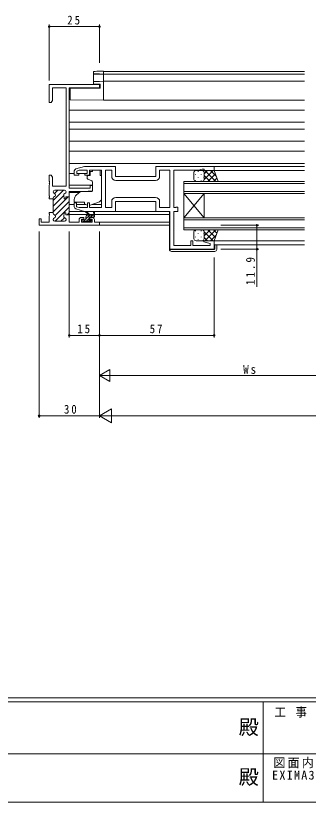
# Model space of a CAD drawing. Units: millimetres, scale not verified. Extents: x -594 to 539, y -420 to 386.
# Drawn here: x -163 to -17.5, y -420 to -28.9 of the extents above; entities that cross this region are included whole.
import ezdxf
from ezdxf.enums import TextEntityAlignment as Align

# ---------------------------------------------------------------- set-up
doc = ezdxf.new("R2010")
doc.units = ezdxf.units.MM
doc.header["$LTSCALE"] = 2
for name, color, linetype, lineweight in [('0-1_YKK_ZWAK', 7, 'Continuous', 9), ('0-3_YKK_11', 7, 'Continuous', 9), ('0-4_YKK_12', 2, 'Continuous', 9), ('0-5_YKK_13', 4, 'Continuous', 9), ('0-7_YKK_D', 6, 'Continuous', 9)]:
    doc.layers.add(name, color=color, linetype=linetype, lineweight=lineweight)
doc.layers.add('0-2_USER1', color=7, linetype='Continuous')
doc.styles.add('ＭＳ ゴシック', font='')
doc.styles.get('ＭＳ ゴシック').set_extended_font_data('MS Gothic')

msp = doc.modelspace()

# ---------------------------------------------------------------- linework, layer by layer
at = {"layer": '0-1_YKK_ZWAK'}
for p, q in [((510, -368), (-590, -368)), ((456, -370), (-590, -370)), ((-40, -370), (-40, -420)), ((-222, -395.999), (-38, -395.999)), ((-38, -395.999), (146, -395.999)), ((-590, -420), (456, -420))]:
    msp.add_line(p, q, dxfattribs=at)
at = {"layer": '0-3_YKK_11'}
for p, q in [((-146.328, -63.156), (-146.328, -72.156)), ((-121.328, -63.156), (-146.328, -63.156)), ((-144.698, -64.786), (-137.958, -64.786)), ((-144.698, -71.065), (-144.698, -64.786)), ((-137.958, -64.786), (-137.958, -113.656)), ((-136.328, -64.786), (-121.328, -64.786)), ((-136.328, -114.656), (-136.328, -64.786)), ((-136.328, -114.656), (-136.328, -64.786)), ((-121.328, -64.786), (-121.328, -63.156)), ((-146.328, -72.156), (-145.328, -72.156)), ((-145.328, -72.156), (-144.698, -71.065)), ((-133.115, -105.143), (-128.828, -103.856)), ((-128.828, -103.856), (-113.328, -103.856)), ((-113.328, -103.856), (-113.328, -108.856)), ((-93.328, -108.856), (-93.328, -103.856)), ((-93.328, -103.856), (-64.328, -103.856)), ((-70.328, -105.156), (-72.059, -105.786)), ((-69.328, -105.156), (-70.328, -105.156)), ((-69.328, -105.856), (-69.328, -105.156)), ((-64.328, -103.856), (-64.328, -105.856)), ((-146.328, -108.156), (-146.328, -111.198)), ((-145.328, -108.156), (-146.328, -108.156)), ((-144.698, -109.248), (-145.328, -108.156)), ((-144.698, -113.656), (-144.698, -109.248)), ((-133.828, -108.156), (-133.828, -106.101)), ((-131.528, -108.156), (-133.828, -108.156)), ((-131.433, -105.786), (-132.628, -106.145)), ((-132.628, -106.145), (-132.628, -107.356)), ((-132.628, -107.356), (-131.528, -107.356)), ((-131.528, -107.356), (-131.528, -108.156)), ((-127.428, -105.786), (-131.433, -105.786)), ((-128.528, -107.356), (-127.428, -107.356)), ((-128.528, -108.156), (-128.528, -107.356)), ((-126.228, -108.156), (-128.528, -108.156)), ((-127.428, -107.356), (-127.428, -105.786)), ((-126.228, -105.786), (-126.228, -108.156)), ((-120.328, -105.786), (-126.228, -105.786)), ((-120.328, -124.326), (-120.328, -105.786)), ((-118.398, -105.786), (-118.398, -124.326)), ((-115.258, -105.786), (-118.398, -105.786)), ((-115.258, -108.786), (-115.258, -105.786)), ((-113.328, -108.856), (-93.328, -108.856)), ((-91.398, -105.786), (-91.398, -108.786)), ((-86.328, -105.786), (-91.398, -105.786)), ((-86.328, -124.326), (-86.328, -105.786)), ((-84.328, -105.786), (-84.328, -124.326)), ((-80.286, -105.786), (-84.328, -105.786)), ((-80.103, -105.666), (-80.286, -105.786)), ((-79.553, -105.666), (-80.103, -105.666)), ((-79.37, -105.786), (-79.553, -105.666)), ((-79.286, -105.786), (-79.37, -105.786)), ((-79.103, -105.666), (-79.286, -105.786)), ((-78.553, -105.666), (-79.103, -105.666)), ((-78.37, -105.786), (-78.553, -105.666)), ((-72.059, -105.786), (-78.37, -105.786)), ((-64.328, -105.856), (-69.328, -105.856)), ((-146.328, -111.198), (-146.208, -111.381)), ((-146.208, -111.931), (-146.328, -112.115)), ((-146.328, -112.115), (-146.328, -112.198)), ((-146.328, -112.198), (-146.208, -112.381)), ((-146.208, -112.931), (-146.328, -113.115)), ((-146.328, -113.115), (-146.328, -118.448)), ((-146.208, -111.381), (-146.208, -111.931)), ((-146.208, -112.381), (-146.208, -112.931)), ((-126.028, -113.356), (-126.028, -114.656)), ((-124.828, -113.356), (-126.028, -113.356)), ((-124.828, -115.963), (-124.828, -113.356)), ((-93.398, -110.786), (-113.258, -110.786)), ((-137.958, -113.656), (-144.698, -113.656)), ((-144.328, -120.755), (-139.229, -115.656)), ((-144.328, -116.557), (-144.328, -116.456)), ((-144.328, -116.456), (-144.328, -116.557)), ((-143.732, -117.331), (-142.058, -115.656)), ((-143.528, -115.656), (-138.728, -115.656)), ((-138.728, -115.656), (-143.528, -115.656)), ((-137.928, -116.456), (-137.928, -116.557)), ((-137.928, -116.557), (-137.928, -116.456)), ((-126.028, -114.656), (-136.328, -114.656)), ((-136.328, -116.356), (-129.328, -116.356)), ((-136.328, -118.906), (-136.328, -116.356)), ((-136.328, -118.906), (-136.328, -116.356)), ((-129.328, -116.356), (-124.828, -115.963)), ((-146.328, -118.448), (-146.208, -118.631)), ((-146.208, -119.181), (-146.328, -119.365)), ((-146.328, -119.365), (-146.328, -120.056)), ((-146.328, -120.056), (-144.328, -120.056)), ((-146.208, -118.631), (-146.208, -119.181)), ((-144.328, -123.583), (-139.104, -118.36)), ((-144.328, -126.412), (-136.823, -118.906)), ((-144.328, -120.056), (-144.328, -119.656)), ((-144.328, -120.056), (-144.328, -119.656)), ((-144.328, -119.656), (-144.328, -120.056)), ((-144.328, -120.056), (-144.328, -126.756)), ((-144.328, -120.056), (-144.328, -126.756)), ((-139.123, -118.197), (-138.928, -119.906)), ((-138.928, -119.906), (-139.123, -118.197)), ((-138.928, -119.906), (-138.128, -119.906)), ((-138.128, -119.906), (-138.928, -119.906)), ((-138.128, -118.906), (-136.328, -118.906)), ((-138.128, -119.906), (-138.128, -118.906)), ((-138.128, -118.906), (-138.128, -119.906)), ((-136.328, -118.906), (-138.128, -118.906)), ((-136.328, -118.906), (-138.128, -118.906)), ((-136.328, -127.906), (-136.328, -118.906)), ((-113.258, -119.326), (-93.398, -119.326)), ((-113.258, -119.326), (-93.398, -119.326)), ((-143.416, -131.156), (-136.328, -124.068)), ((-143.299, -128.211), (-136.328, -121.24)), ((-133.828, -121.956), (-132.828, -121.956)), ((-133.828, -124.012), (-133.828, -121.956)), ((-128.828, -126.256), (-133.115, -124.97)), ((-132.828, -121.956), (-132.828, -123.908)), ((-132.828, -123.908), (-131.433, -124.326)), ((-131.433, -124.326), (-127.228, -124.326)), ((-127.228, -121.956), (-126.228, -121.956)), ((-127.228, -124.326), (-127.228, -121.956)), ((-126.228, -121.956), (-126.228, -124.326)), ((-126.228, -124.326), (-120.328, -124.326)), ((-118.398, -124.326), (-115.258, -124.326)), ((-115.258, -124.326), (-115.258, -121.326)), ((-113.328, -121.256), (-113.328, -126.256)), ((-93.328, -121.256), (-113.328, -121.256)), ((-93.328, -126.256), (-93.328, -121.256)), ((-91.398, -121.326), (-91.398, -124.326)), ((-91.398, -124.326), (-86.328, -124.326)), ((-84.328, -124.326), (-83.455, -124.326)), ((-83.455, -124.326), (-83.291, -124.241)), ((-83.291, -124.241), (-83.128, -124.156)), ((-83.128, -124.156), (-82.328, -124.156)), ((-82.328, -124.156), (-82.328, -126.256)), ((-146.328, -126.756), (-146.328, -127.448)), ((-144.328, -126.756), (-146.328, -126.756)), ((-144.328, -126.756), (-146.328, -126.756)), ((-146.328, -127.448), (-146.208, -127.631)), ((-146.208, -128.181), (-146.328, -128.365)), ((-146.328, -128.365), (-146.328, -131.526)), ((-146.208, -127.631), (-146.208, -128.181)), ((-144.328, -126.756), (-144.328, -127.157)), ((-139.123, -128.616), (-138.928, -126.906)), ((-138.928, -126.906), (-139.123, -128.616)), ((-138.928, -126.906), (-138.128, -126.906)), ((-138.128, -126.906), (-138.928, -126.906)), ((-138.128, -126.906), (-138.128, -127.906)), ((-138.128, -127.906), (-138.128, -126.906)), ((-138.128, -127.906), (-136.328, -127.906)), ((-136.328, -127.906), (-138.128, -127.906)), ((-137.337, -127.906), (-136.328, -126.897)), ((-136.328, -131.526), (-136.328, -127.906)), ((-113.328, -126.256), (-128.828, -126.256)), ((-86.328, -126.256), (-93.328, -126.256)), ((-86.328, -145.056), (-86.328, -126.256)), ((-84.328, -126.256), (-84.328, -143.126)), ((-82.328, -126.256), (-84.328, -126.256)), ((-151.328, -129.956), (-151.328, -133.156)), ((-150.328, -129.956), (-151.328, -129.956)), ((-150.328, -131.526), (-150.328, -129.956)), ((-146.328, -131.526), (-150.328, -131.526)), ((-144.328, -130.256), (-144.328, -130.356)), ((-144.328, -130.356), (-144.328, -130.256)), ((-143.528, -131.156), (-138.728, -131.156)), ((-138.728, -131.156), (-143.528, -131.156)), ((-140.587, -131.156), (-138.79, -129.359)), ((-137.928, -130.356), (-137.928, -130.256)), ((-137.928, -130.256), (-137.928, -130.356)), ((-131.428, -131.526), (-136.328, -131.526)), ((-131.428, -130.256), (-131.428, -131.526)), ((-129.128, -129.256), (-130.428, -129.256)), ((-130.228, -130.056), (-129.128, -130.056)), ((-130.228, -131.526), (-130.228, -130.056)), ((-125.028, -131.526), (-130.228, -131.526)), ((-129.128, -130.056), (-129.128, -129.256)), ((-126.128, -129.256), (-126.128, -130.056)), ((-124.828, -129.256), (-126.128, -129.256)), ((-126.128, -130.056), (-125.028, -130.056)), ((-125.028, -130.056), (-125.028, -131.526)), ((-123.828, -131.526), (-123.828, -130.256)), ((-121.328, -131.526), (-123.828, -131.526)), ((-121.328, -133.156), (-121.328, -131.526)), ((-151.328, -133.156), (-148.786, -133.156)), ((-148.786, -133.156), (-148.603, -133.036)), ((-148.603, -133.036), (-148.053, -133.036)), ((-148.053, -133.036), (-147.87, -133.156)), ((-147.87, -133.156), (-121.328, -133.156)), ((-84.328, -143.126), (-75.828, -143.126)), ((-75.828, -140.856), (-74.828, -140.856)), ((-75.828, -143.126), (-75.828, -140.856)), ((-74.828, -140.856), (-74.828, -143.126)), ((-74.828, -143.126), (-66.258, -143.126)), ((-69.357, -141.379), (-69.288, -140.856)), ((-66.258, -142.209), (-69.357, -141.379)), ((-69.288, -140.856), (-64.328, -140.856)), ((-66.258, -143.126), (-66.258, -142.209)), ((-64.328, -140.856), (-64.328, -145.056)), ((-64.328, -145.056), (-86.328, -145.056))]:
    msp.add_line(p, q, dxfattribs=at)
msp.add_lwpolyline([(-144.328, -126.756), (-144.328, -127.157), (-144.328, -126.756)], dxfattribs=at)
for centre, radius, start, end in [((-132.828, -106.101), 1, 106.69925, 180.00003), ((-113.258, -108.786), 2, 180, 269.99998), ((-93.398, -108.786), 2, 270, 359.99998), ((-143.528, -116.456), 0.8, 90, 179.99998), ((-143.528, -116.456), 0.8, 90, 179.99998), ((-143.528, -116.557), 0.8, 180.00002, 255.52251), ((-143.528, -116.557), 0.8, 180.00002, 255.52251), ((-138.728, -116.456), 0.8, 0, 89.99998), ((-138.728, -116.456), 0.8, 0, 89.99998), ((-138.728, -116.557), 0.8, 284.47748, 359.99997), ((-138.728, -116.557), 0.8, 284.47748, 359.99997), ((-143.528, -119.656), 0.8, 104.47748, 179.99997), ((-143.528, -119.656), 0.8, 104.47748, 179.99997), ((-143.928, -118.106), 0.8, 284.47751, 75.52248), ((-143.928, -118.106), 0.8, 284.47751, 75.52248), ((-138.328, -118.106), 0.8, 104.47752, 186.50302), ((-138.328, -118.106), 0.8, 104.47752, 186.50302), ((-113.258, -121.326), 2, 90, 179.99998), ((-93.398, -121.326), 2, 0, 89.99998), ((-132.828, -124.012), 1, 179.99995, 253.30074), ((-143.528, -127.157), 0.8, 180.00002, 255.52251), ((-143.528, -127.157), 0.8, 180.00002, 255.52251), ((-143.928, -128.706), 0.8, 284.47751, 75.52248), ((-143.928, -128.706), 0.8, 284.47751, 75.52248), ((-138.328, -128.706), 0.8, 173.49696, 255.52246), ((-138.328, -128.706), 0.8, 173.49696, 255.52246), ((-143.528, -130.256), 0.8, 104.47748, 179.99997), ((-143.528, -130.256), 0.8, 104.47748, 179.99997), ((-143.528, -130.356), 0.8, 180, 269.99998), ((-143.528, -130.356), 0.8, 180, 269.99998), ((-138.728, -130.356), 0.8, 270, 359.99998), ((-138.728, -130.356), 0.8, 270, 359.99998), ((-138.728, -130.256), 0.8, 0.00002, 75.52251), ((-138.728, -130.256), 0.8, 0.00002, 75.52251), ((-130.428, -130.256), 1, 90, 179.99998), ((-124.828, -130.256), 1, 0, 89.99998)]:
    msp.add_arc(centre, radius, start, end, dxfattribs=at)
at = {"layer": '0-4_YKK_12'}
for p, q in [((-119.328, -56.656), (-19.328, -56.656)), ((-119.328, -70.956), (-119.328, -56.656)), ((-119.328, -58.056), (-19.328, -58.056)), ((-119.328, -61.556), (-19.328, -61.556)), ((-119.328, -70.956), (-19.328, -70.956)), ((-136.328, -75.956), (-19.328, -75.956)), ((-136.328, -81.91), (-19.328, -81.91)), ((-136.328, -85.403), (-19.328, -85.403)), ((-136.328, -91.356), (-19.328, -91.356)), ((-136.328, -96.356), (-19.328, -96.356)), ((-136.328, -102.356), (-19.328, -102.356)), ((-64.628, -103.856), (-19.328, -103.856)), ((-136.328, -107.356), (-133.828, -107.356)), ((-132.328, -107.356), (-127.728, -107.356)), ((-64.828, -105.856), (-19.328, -105.856)), ((-136.328, -113.244), (-124.828, -113.244)), ((-79.328, -111.356), (-19.328, -111.356)), ((-79.328, -111.356), (-79.328, -117.356)), ((-79.328, -112.356), (-19.328, -112.356)), ((-136.328, -116.869), (-131.339, -116.869)), ((-79.328, -116.356), (-19.328, -116.356)), ((-79.328, -117.356), (-19.328, -117.356)), ((-79.328, -129.356), (-69.328, -117.356)), ((-79.328, -117.356), (-69.328, -129.356)), ((-79.328, -117.356), (-79.328, -129.356)), ((-69.328, -117.356), (-69.328, -129.356)), ((-136.328, -122.756), (-133.828, -122.756)), ((-132.828, -122.756), (-128.178, -122.756)), ((-125.013, -122.756), (-120.328, -122.756)), ((-136.328, -127.756), (-126.678, -127.756)), ((-126.084, -127.756), (-124.279, -127.756)), ((-123.828, -127.756), (-86.528, -127.756)), ((-121.628, -131.526), (-86.528, -131.526)), ((-79.328, -129.356), (-19.328, -129.356)), ((-79.328, -129.356), (-79.328, -135.356)), ((-79.328, -130.356), (-19.328, -130.356)), ((-86.528, -133.156), (-121.628, -133.156)), ((-79.328, -134.356), (-19.328, -134.356)), ((-79.328, -135.356), (-19.328, -135.356)), ((-64.828, -140.856), (-19.328, -140.856)), ((-64.328, -142.856), (-19.328, -142.856))]:
    msp.add_line(p, q, dxfattribs=at)
at = {"layer": '0-5_YKK_13'}
for p, q in [((-124.328, -57.591), (-124.328, -56.955)), ((-124.328, -57.681), (-124.328, -57.591)), ((-124.328, -61.939), (-124.328, -57.681)), ((-124.033, -57.971), (-119.328, -58.051)), ((-121.38, -56.562), (-119.328, -56.525)), ((-119.328, -56.525), (-119.328, -56.825)), ((-119.328, -57.626), (-119.328, -56.825)), ((-119.328, -58.051), (-119.328, -57.925)), ((-119.328, -58.051), (-119.328, -58.351)), ((-119.328, -61.256), (-119.328, -58.351)), ((-124.033, -61.639), (-121.357, -61.592)), ((-121.357, -61.592), (-119.328, -61.556)), ((-119.328, -61.256), (-119.328, -61.556)), ((-119.328, -61.556), (-119.328, -61.856)), ((-119.328, -70.356), (-119.328, -61.856)), ((-121.028, -64.956), (-135.828, -65.086)), ((-135.828, -70.212), (-135.828, -65.086)), ((-121.028, -62.956), (-121.354, -62.951)), ((-121.028, -64.956), (-121.028, -62.956)), ((-135.828, -70.812), (-135.828, -70.212)), ((-119.328, -70.356), (-119.328, -70.956)), ((-119.328, -70.956), (-135.828, -70.812)), ((-127.428, -108.756), (-127.428, -109.806)), ((-126.198, -108.456), (-127.128, -108.456)), ((-125.898, -107.456), (-125.898, -106.456)), ((-124.728, -106.456), (-125.898, -106.456)), ((-125.898, -107.456), (-125.898, -108.156)), ((-124.728, -105.786), (-124.728, -106.456)), ((-124.728, -105.786), (-120.928, -105.786)), ((-120.928, -105.786), (-120.928, -106.456)), ((-120.928, -107.456), (-120.928, -106.456)), ((-120.928, -108.456), (-120.928, -107.456)), ((-120.928, -108.456), (-120.328, -108.456)), ((-120.328, -120.012), (-120.328, -108.456)), ((-74.328, -110.356), (-74.328, -106.856)), ((-73.663, -107.691), (-73.663, -107.891)), ((-73.328, -105.856), (-70.328, -105.856)), ((-72.248, -106.276), (-72.248, -106.476)), ((-72.248, -109.306), (-72.248, -109.506)), ((-70.833, -107.691), (-70.833, -107.891)), ((-64.328, -105.856), (-70.328, -105.856)), ((-69.418, -106.442), (-69.418, -106.476)), ((-69.418, -109.306), (-69.418, -109.506)), ((-69.328, -110.377), (-64.808, -105.856)), ((-69.328, -107.548), (-67.636, -105.856)), ((-69.328, -106.856), (-69.328, -110.356)), ((-69.328, -106.856), (-69.328, -110.356)), ((-69.328, -108.317), (-66.288, -111.356)), ((-68.96, -105.856), (-63.46, -111.356)), ((-67.479, -111.356), (-63.702, -107.579)), ((-66.131, -105.856), (-63.297, -108.69)), ((-62.328, -111.356), (-64.328, -105.856)), ((-127.099, -110.276), (-125.098, -111.004)), ((-124.828, -111.453), (-124.828, -116.059)), ((-73.663, -110.721), (-73.663, -110.921)), ((-70.328, -111.356), (-73.328, -111.356)), ((-70.833, -110.721), (-70.833, -110.921)), ((-70.328, -111.356), (-62.328, -111.356)), ((-70.308, -111.356), (-70.307, -111.356)), ((-69.523, -110.95), (-69.116, -111.356)), ((-64.651, -111.356), (-62.947, -109.653)), ((-131.065, -116.639), (-132.756, -118.058)), ((-125.045, -116.358), (-130.431, -116.405)), ((-133.828, -120.357), (-133.828, -121.656)), ((-133.828, -121.656), (-128.828, -121.656)), ((-128.828, -121.656), (-128.828, -121.956)), ((-128.828, -121.956), (-128.828, -122.454)), ((-127.521, -123.063), (-128.828, -122.454)), ((-125.956, -123.097), (-121.318, -121.422)), ((-128.754, -126.256), (-136.328, -126.256)), ((-126.328, -128.026), (-128.147, -126.626)), ((-128.028, -129.993), (-126.061, -128.026)), ((-128.028, -130.126), (-128.028, -129.026)), ((-125.728, -128.026), (-127.946, -126.344)), ((-127.872, -128.49), (-127.564, -128.182)), ((-127.028, -128.026), (-123.828, -128.026)), ((-126.128, -129.026), (-124.128, -129.026)), ((-125.714, -129.026), (-124.714, -128.026)), ((-124.367, -129.026), (-123.828, -128.487)), ((-124.128, -126.9), (-124.326, -128.026)), ((-123.828, -128.726), (-123.828, -126.727)), ((-113.828, -126.256), (-92.828, -126.256)), ((-86.528, -126.556), (-86.528, -144.856)), ((-86.328, -126.556), (-86.528, -126.556)), ((-130.028, -130.726), (-130.028, -131.226)), ((-130.012, -130.63), (-129.824, -130.442)), ((-128.328, -130.426), (-129.728, -130.426)), ((-129.728, -131.526), (-129.228, -131.526)), ((-129.561, -131.526), (-128.461, -130.426)), ((-129.028, -131.326), (-126.928, -131.326)), ((-128.014, -131.326), (-126.428, -129.74)), ((-126.835, -131.495), (-125.767, -130.426)), ((-126.728, -131.526), (-126.128, -131.526)), ((-126.428, -129.965), (-126.428, -129.326)), ((-125.628, -130.426), (-125.967, -130.426)), ((-125.916, -131.439), (-125.416, -130.939)), ((-74.328, -136.356), (-74.328, -139.856)), ((-73.663, -135.991), (-73.663, -135.791)), ((-70.328, -135.356), (-73.328, -135.356)), ((-70.833, -135.991), (-70.833, -135.791)), ((-70.328, -135.356), (-62.328, -135.356)), ((-70.308, -135.356), (-70.307, -135.357)), ((-69.523, -135.763), (-69.116, -135.356)), ((-69.328, -138.396), (-66.288, -135.356)), ((-69.328, -136.336), (-64.808, -140.856)), ((-69.328, -139.856), (-69.328, -136.356)), ((-69.328, -139.856), (-69.328, -136.356)), ((-68.96, -140.856), (-63.46, -135.356)), ((-67.479, -135.356), (-63.702, -139.134)), ((-64.651, -135.356), (-62.947, -137.06)), ((-62.328, -135.356), (-64.328, -140.856)), ((-73.663, -139.021), (-73.663, -138.821)), ((-72.248, -137.406), (-72.248, -137.206)), ((-72.248, -140.436), (-72.248, -140.236)), ((-70.833, -139.021), (-70.833, -138.821)), ((-69.418, -137.406), (-69.418, -137.206)), ((-69.418, -140.271), (-69.418, -140.236)), ((-69.328, -139.165), (-67.636, -140.856)), ((-66.131, -140.856), (-63.297, -138.023)), ((-73.328, -140.856), (-70.328, -140.856)), ((-64.328, -140.856), (-70.328, -140.856)), ((-64.028, -142.856), (-64.028, -144.856)), ((-63.028, -145.156), (-63.028, -142.856)), ((-86.528, -144.856), (-86.528, -145.156)), ((-86.028, -145.156), (-86.528, -145.156)), ((-64.328, -145.156), (-86.028, -145.156)), ((-85.528, -146.156), (-64.028, -146.156))]:
    msp.add_line(p, q, dxfattribs=at)
for points in [[(-124.008, -56.647), (-124.03, -56.649), (-124.072, -56.656), (-124.1, -56.662), (-124.133, -56.673), (-124.173, -56.692), (-124.221, -56.725), (-124.27, -56.777), (-124.308, -56.848), (-124.327, -56.932), (-124.328, -56.955)], [(-124.328, -57.681), (-124.242, -57.884), (-124.033, -57.971)], [(-124.014, -57.886), (-124.028, -57.888), (-124.033, -57.891)], [(-121.38, -57.89), (-122.616, -57.874), (-123.565, -57.873), (-124.014, -57.886)], [(-121.38, -56.562), (-122.558, -56.588), (-123.488, -56.617), (-123.983, -56.645)], [(-119.328, -57.626), (-119.328, -57.925), (-121.38, -57.89)], [(-121.354, -62.951), (-124.328, -62.899), (-124.328, -61.939)]]:
    msp.add_lwpolyline(points, dxfattribs=at)
for centre, radius, start, end in [((-124.028, -57.591), 0.3, 180.00426, 269.00446), ((-124.028, -61.939), 0.3, 90.99998, 180), ((-127.128, -108.756), 0.3, 90, 180), ((-126.198, -108.156), 0.3, 270, 0), ((-73.328, -106.856), 1, 89.99989, 179.99989), ((-70.328, -106.856), 1, 359.99989, 89.99989), ((-70.328, -106.856), 1, 359.99989, 89.99989), ((-126.928, -109.806), 0.5, 180, 250), ((-125.328, -111.453), 0.5, 0, 70), ((-73.328, -110.356), 1, 179.99989, 269.99989), ((-70.328, -110.356), 1, 269.99989, 359.99989), ((-70.328, -110.356), 1, 269.99989, 359.99989), ((-130.422, -117.405), 1, 90.5, 130), ((-125.128, -116.059), 0.3, 270.5, 0), ((-130.828, -120.357), 3, 130, 180), ((-121.828, -120.012), 1.5, 289.85326, 0), ((-127.099, -122.156), 1, 245, 262.59306), ((-126.296, -122.156), 1, 273.88683, 289.85326), ((-128.128, -126.426), 0.2, 24.41711, 264.41711), ((-127.028, -129.026), 1, 90, 180), ((-126.128, -129.326), 0.3, 90, 180), ((-124.028, -126.727), 0.2, 0, 239.99998), ((-124.128, -128.726), 0.3, 270, 0), ((-129.728, -130.726), 0.3, 90, 180), ((-129.728, -131.226), 0.3, 180, 270), ((-129.228, -131.326), 0.2, 270, 0), ((-128.328, -130.126), 0.3, 270, 0), ((-126.728, -131.326), 0.2, 180, 270), ((-126.428, -130.426), 0.25, 123.05573, 326.94426), ((-126.728, -129.965), 0.3, 303.05573, 0), ((-125.967, -130.726), 0.3, 90, 146.94426), ((-126.128, -131.226), 0.3, 270, 314.99998), ((-125.628, -130.726), 0.3, 314.99998, 90), ((-73.328, -136.356), 1, 90.00009, 180.00009), ((-70.328, -136.356), 1, 0.00009, 90.00009), ((-70.328, -136.356), 1, 0.00009, 90.00009), ((-73.328, -139.856), 1, 180.00009, 270.00009), ((-70.328, -139.856), 1, 270.00009, 0.00009), ((-70.328, -139.856), 1, 270.00009, 0.00009), ((-85.528, -145.156), 1, 180, 270), ((-64.328, -144.856), 0.3, 270, 0), ((-64.028, -145.156), 1, 270, 0)]:
    msp.add_arc(centre, radius, start, end, dxfattribs=at)
at = {"layer": '0-7_YKK_D'}
for p, q in [((-146.328, -61.156), (-146.328, -33.369)), ((-146.328, -34.369), (-121.328, -34.369)), ((-121.328, -52.369), (-121.328, -33.369)), ((-151.328, -136.156), (-151.328, -228.854)), ((-136.329, -136.156), (-136.329, -188.854)), ((-121.329, -136.156), (-121.329, -188.854)), ((-121.328, -136.156), (-121.328, -228.854)), ((-121.328, -136.156), (-121.328, -228.854)), ((-61.028, -133.156), (-42.028, -133.156)), ((-43.028, -133.156), (-43.028, -145.056)), ((-61.028, -145.056), (-42.028, -145.056)), ((-43.028, -145.056), (-43.028, -163.796)), ((-121.328, -149.156), (-121.328, -188.854)), ((-64.328, -149.156), (-64.328, -188.854)), ((-136.329, -187.854), (-121.329, -187.854)), ((-121.328, -187.854), (-64.328, -187.854)), ((-121.328, -190.854), (-121.328, -208.854)), ((-121.328, -207.854), (-116.132, -204.854)), ((-116.132, -210.854), (-116.132, -204.854)), ((-121.328, -207.854), (-110.935, -207.854)), ((-121.328, -207.854), (-116.132, -210.854)), ((-115.328, -207.854), (22.672, -207.854)), ((-121.328, -227.854), (-115.266, -224.354)), ((-115.266, -231.354), (-115.266, -224.354)), ((-121.328, -227.854), (-151.328, -227.854)), ((-121.328, -227.854), (-109.203, -227.854)), ((-121.328, -227.854), (-115.266, -231.354)), ((211.672, -227.854), (-114.328, -227.854))]:
    msp.add_line(p, q, dxfattribs=at)
for centre in [(-146.328, -34.369), (-121.328, -34.369), (-43.028, -133.156), (-43.028, -145.056), (-136.329, -187.854), (-121.329, -187.854), (-121.328, -187.854), (-64.328, -187.854), (-151.328, -227.854)]:
    msp.add_circle(centre, 0.425, dxfattribs=at)

# ---------------------------------------------------------------- texts
at = {"layer": '0-1_YKK_ZWAK', "color": 3, "style": 'ＭＳ ゴシック'}
for p in [(-52.117, -388.509), (-52.117, -413.254)]:
    msp.add_text('殿', height=7.331, dxfattribs=at).set_placement(p, align=Align.BOTTOM_LEFT)
at = {"layer": '0-1_YKK_ZWAK', "char_height": 4.399, "attachment_point": 7, "style": 'ＭＳ ゴシック'}
for s, insert in [('\\T1.22;\\W0.95;工\\~事\\~名', (-34.268, -377.904)), ('\\T1.17;図面内容', (-34.832, -403.069))]:
    msp.add_mtext(s, dxfattribs=dict(at, insert=insert))
at = {"layer": '0-2_USER1', "insert": (-35.481, -409.213), "char_height": 4.399, "attachment_point": 7, "style": 'ＭＳ ゴシック'}
msp.add_mtext('\\T1.21;EXIMA32\\~T-1\\~片引き窓【内動タイプ・フラット下枠仕様】', dxfattribs=at)
at = {"layer": '0-7_YKK_D', "color": 7, "char_height": 4.399, "attachment_point": 7, "style": 'ＭＳ ゴシック'}
for s, insert in [('\\T1.36;\\W0.9;25', (-137.348, -33.369)), ('\\T1.36;\\W0.9;15', (-132.349, -186.854)), ('\\T1.36;\\W0.9;57', (-96.348, -186.854)), ('\\T1.36;\\W0.9;Ws', (-49.848, -207.054)), ('\\T1.36;\\W0.9;30', (-138.998, -226.854))]:
    msp.add_mtext(s, dxfattribs=dict(at, insert=insert))
at = {"layer": '0-7_YKK_D', "color": 7, "insert": (-44.028, -162.796), "char_height": 4.399, "attachment_point": 7, "rotation": 90, "style": 'ＭＳ ゴシック'}
msp.add_mtext('\\T1.38;\\W0.9;11.9', dxfattribs=at)

doc.saveas('drawing.dxf')
